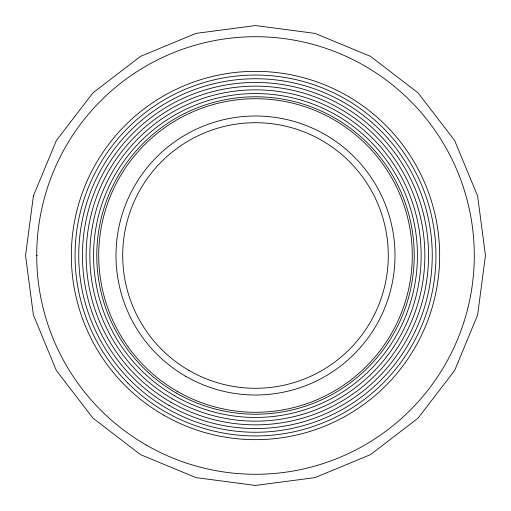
<?xml version="1.0" encoding="UTF-8"?>
<svg xmlns="http://www.w3.org/2000/svg" width="511" height="511" viewBox="0 0 511 511"><rect width="100%" height="100%" fill="white"/><g stroke="black" fill="none" stroke-linecap="round" stroke-linejoin="round"><path stroke-width="0.77" d="M36.715 255.5L37.348 255.5M33.387 195.988L25.55 255.5L33.387 315.012L56.357 370.475L92.9 418.1L140.525 454.643L195.988 477.613L255.5 485.45L315.012 477.613L370.475 454.643L418.1 418.1L454.643 370.475L477.613 315.012L485.45 255.5L477.613 195.988L454.643 140.525L418.1 92.9L370.475 56.357L315.012 33.387L255.5 25.55L195.988 33.387L140.525 56.357L92.9 92.9L56.357 140.525L33.387 195.988M130.516 380.484A176.749 176.749 0 0 0 426.231 301.247A176.749 176.749 0 0 0 209.753 84.769A176.749 176.749 0 0 0 130.516 380.484M127.903 383.097A180.453 180.453 0 0 0 429.802 302.205A180.453 180.453 0 0 0 208.795 81.198A180.453 180.453 0 0 0 127.903 383.097M163.424 414.983A184.152 184.152 0 0 0 439.652 255.5A184.152 184.152 0 0 0 163.424 96.017A184.152 184.152 0 0 0 163.424 414.983M146.108 444.972A218.785 218.785 0 0 0 474.285 255.5A218.785 218.785 0 0 0 146.108 66.028A218.785 218.785 0 0 0 146.108 444.972M189.102 370.501A132.79 132.79 0 0 0 388.29 255.5A132.79 132.79 0 0 0 189.102 140.499A132.79 132.79 0 0 0 189.102 370.501M185.749 376.313A139.503 139.503 0 0 0 395.003 255.5A139.503 139.503 0 0 0 185.749 134.687A139.503 139.503 0 0 0 185.749 376.313M177.113 391.279A156.781 156.781 0 0 0 412.281 255.5A156.781 156.781 0 0 0 177.113 119.721A156.781 156.781 0 0 0 177.113 391.279M176.142 392.959A158.723 158.723 0 0 0 414.223 255.5A158.723 158.723 0 0 0 176.142 118.041A158.723 158.723 0 0 0 176.142 392.959M174.526 395.75A161.949 161.949 0 0 0 417.449 255.5A161.949 161.949 0 0 0 174.526 115.25A161.949 161.949 0 0 0 174.526 395.75M172.673 398.957A165.647 165.647 0 0 0 421.147 255.5A165.647 165.647 0 0 0 172.673 112.043A165.647 165.647 0 0 0 172.673 398.957M170.827 402.163A169.352 169.352 0 0 0 424.852 255.5A169.352 169.352 0 0 0 170.827 108.837A169.352 169.352 0 0 0 170.827 402.163M168.975 405.364A173.05 173.05 0 0 0 428.55 255.5A173.05 173.05 0 0 0 168.975 105.636A173.05 173.05 0 0 0 168.975 405.364"/></g></svg>
